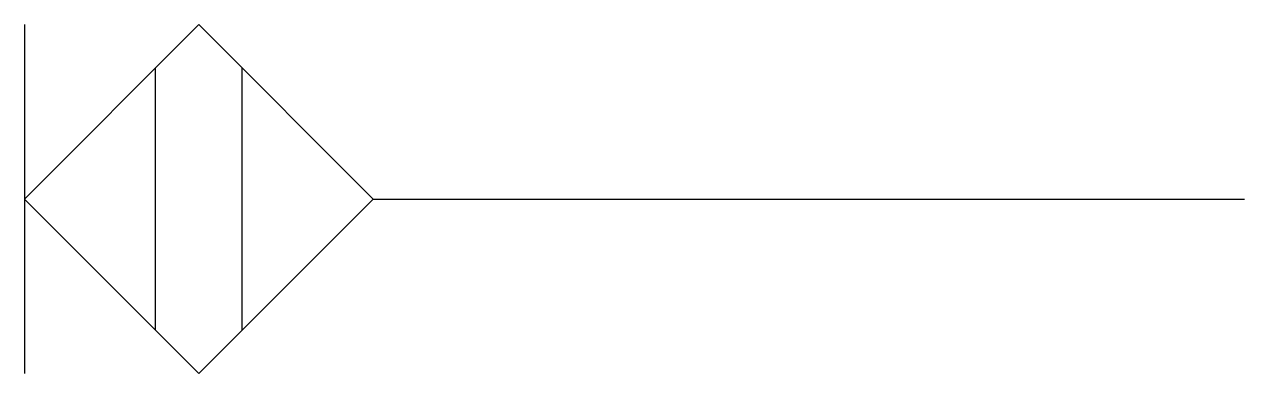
# Model space of a CAD drawing. Extents: x -14 to 0, y -2 to 2.
import ezdxf

# ---------------------------------------------------------------- set-up
doc = ezdxf.new("R2010")
doc.units = 0
doc.linetypes.add('DASHED', pattern=[0])
doc.layers.get('0').update_dxf_attribs({"linetype": 'CONTINUOUS'})

msp = doc.modelspace()

# ---------------------------------------------------------------- linework, layer by layer
at = {"color": 0, "linetype": 'CONTINUOUS'}
for p, q in [((-14, 2), (-14, -2)), ((-12.5, 1.5), (-12.5, -1.5)), ((-11.5, -1.5), (-11.5, 1.5))]:
    msp.add_line(p, q, dxfattribs=at)
at = {"color": 0, "linetype": 'DASHED'}
msp.add_line((-10, 0), (0, 0), dxfattribs=at)
at = {"color": 0, "linetype": 'CONTINUOUS'}
msp.add_lwpolyline([(-14, 0), (-12, 2), (-10, 0), (-12, -2), (-14, 0)], dxfattribs=at)

doc.saveas('drawing.dxf')
